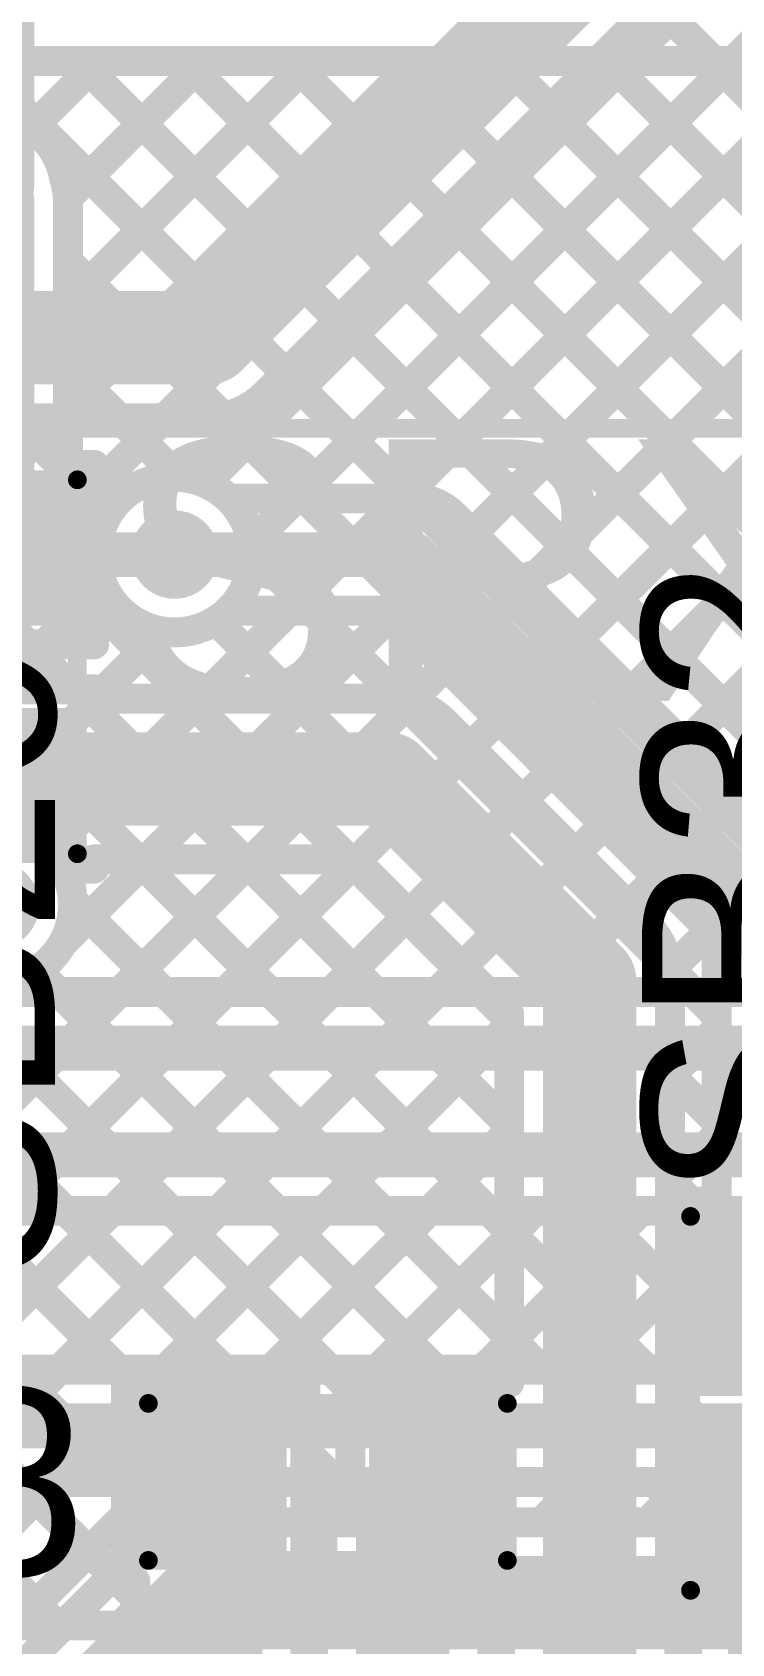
# Model space of a CAD drawing. Header units: millimetres. Extents: x -0.01 to 3.73, y -0.01 to 3.05.
# Drawn here: x 2.4489 to 2.636, y 2.1977 to 2.6287 of the extents above; entities that cross this region are included whole.
import ezdxf

# ---------------------------------------------------------------- set-up
doc = ezdxf.new("R2010")
doc.units = ezdxf.units.MM
doc.header["$MEASUREMENT"] = 0
for name, color, linetype in [('BottomLayer', 5, 'Continuous'), ('TopLayer', 1, 'Continuous'), ('TopOverlay', 2, 'Continuous'), ('TopPaste', 8, 'Continuous'), ('TopSolder', 216, 'Continuous'), ('ViaHoleLayer', 16, 'Continuous')]:
    doc.layers.add(name, color=color, linetype=linetype)
doc.styles.add('Arial', font='', dxfattribs={"height": 0.2})
doc.styles.get('Arial').set_extended_font_data('Arial')

# ---------------------------------------------------------------- blocks, each defined once
blk = doc.blocks.new('SRX882_433MHZ_9')
at = {"layer": 'TopOverlay', "const_width": 0.005}
blk.add_lwpolyline([(1.37795, 0.40945), (0, 0.40945)], dxfattribs=at)
blk = doc.blocks.new('S______B______27')
at = {"layer": 'TopLayer'}
for points in [[(-0.045, -0.0175), (-0.045, 0.0175), (-0.015, 0.0175), (-0.015, -0.0175)], [(0.015, -0.0175), (0.015, 0.0175), (0.045, 0.0175), (0.045, -0.0175)]]:
    blk.add_hatch(color=1, dxfattribs=at).paths.add_polyline_path(points)
at = {"layer": 'TopPaste'}
for points in [[(-0.045, -0.0175), (-0.045, 0.0175), (-0.015, 0.0175), (-0.015, -0.0175)], [(0.015, -0.0175), (0.015, 0.0175), (0.045, 0.0175), (0.045, -0.0175)]]:
    blk.add_hatch(color=8, dxfattribs=at).paths.add_polyline_path(points)
at = {"layer": 'TopSolder'}
for points in [[(-0.049, -0.0215), (-0.049, 0.0215), (-0.011, 0.0215), (-0.011, -0.0215)], [(0.011, -0.0215), (0.011, 0.0215), (0.049, 0.0215), (0.049, -0.0215)]]:
    blk.add_hatch(color=216, dxfattribs=at).paths.add_polyline_path(points)
at = {"layer": 'TopOverlay', "const_width": 0.005}
for points in [[(-0.05, 0.022), (0.05, 0.022)], [(-0.05, 0.022), (-0.05, -0.022)], [(0.05, 0.022), (0.05, -0.022)], [(-0.05, -0.022), (0.05, -0.022)]]:
    blk.add_lwpolyline(points, dxfattribs=at)
at = {"layer": 'TopOverlay', "const_width": 0.0025}
for points in [[(-0.05125, 0.022, 1), (-0.04875, 0.022, 1)], [(-0.05125, 0.022, 1), (-0.04875, 0.022, 1)], [(0.04875, 0.022, 1), (0.05125, 0.022, 1)], [(0.04875, 0.022, 1), (0.05125, 0.022, 1)], [(-0.05125, -0.022, 1), (-0.04875, -0.022, 1)], [(-0.05125, -0.022, 1), (-0.04875, -0.022, 1)], [(0.04875, -0.022, 1), (0.05125, -0.022, 1)], [(0.04875, -0.022, 1), (0.05125, -0.022, 1)]]:
    blk.add_lwpolyline(points, format="xyb", close=True, dxfattribs=at)
blk = doc.blocks.new('S______B______39')
at = {"layer": 'TopLayer'}
for points in [[(-0.045, -0.0175), (-0.045, 0.0175), (-0.015, 0.0175), (-0.015, -0.0175)], [(0.015, -0.0175), (0.015, 0.0175), (0.045, 0.0175), (0.045, -0.0175)]]:
    blk.add_hatch(color=1, dxfattribs=at).paths.add_polyline_path(points)
at = {"layer": 'TopPaste'}
for points in [[(-0.045, -0.0175), (-0.045, 0.0175), (-0.015, 0.0175), (-0.015, -0.0175)], [(0.015, -0.0175), (0.015, 0.0175), (0.045, 0.0175), (0.045, -0.0175)]]:
    blk.add_hatch(color=8, dxfattribs=at).paths.add_polyline_path(points)
at = {"layer": 'TopSolder'}
for points in [[(-0.049, -0.0215), (-0.049, 0.0215), (-0.011, 0.0215), (-0.011, -0.0215)], [(0.011, -0.0215), (0.011, 0.0215), (0.049, 0.0215), (0.049, -0.0215)]]:
    blk.add_hatch(color=216, dxfattribs=at).paths.add_polyline_path(points)
at = {"layer": 'TopOverlay', "const_width": 0.005}
for points in [[(0.05, 0.022), (-0.05, 0.022)], [(-0.05, -0.022), (-0.05, 0.022)], [(0.05, -0.022), (0.05, 0.022)], [(0.05, -0.022), (-0.05, -0.022)]]:
    blk.add_lwpolyline(points, dxfattribs=at)
at = {"layer": 'TopOverlay', "const_width": 0.0025}
for points in [[(-0.05125, 0.022, 1), (-0.04875, 0.022, 1)], [(-0.05125, 0.022, 1), (-0.04875, 0.022, 1)], [(0.04875, 0.022, 1), (0.05125, 0.022, 1)], [(0.04875, 0.022, 1), (0.05125, 0.022, 1)], [(-0.05125, -0.022, 1), (-0.04875, -0.022, 1)], [(-0.05125, -0.022, 1), (-0.04875, -0.022, 1)], [(0.04875, -0.022, 1), (0.05125, -0.022, 1)], [(0.04875, -0.022, 1), (0.05125, -0.022, 1)]]:
    blk.add_lwpolyline(points, format="xyb", close=True, dxfattribs=at)
blk = doc.blocks.new('R___0603_61')
at = {"layer": 'TopLayer'}
for points in [[(-0.015, 0.0175), (-0.015, -0.0175), (-0.045, -0.0175), (-0.045, 0.0175)], [(0.045, 0.0175), (0.045, -0.0175), (0.015, -0.0175), (0.015, 0.0175)]]:
    blk.add_hatch(color=1, dxfattribs=at).paths.add_polyline_path(points)
at = {"layer": 'TopPaste'}
for points in [[(-0.015, 0.0175), (-0.015, -0.0175), (-0.045, -0.0175), (-0.045, 0.0175)], [(0.045, 0.0175), (0.045, -0.0175), (0.015, -0.0175), (0.015, 0.0175)]]:
    blk.add_hatch(color=8, dxfattribs=at).paths.add_polyline_path(points)
at = {"layer": 'TopSolder'}
for points in [[(-0.011, 0.0215), (-0.011, -0.0215), (-0.049, -0.0215), (-0.049, 0.0215)], [(0.049, 0.0215), (0.049, -0.0215), (0.011, -0.0215), (0.011, 0.0215)]]:
    blk.add_hatch(color=216, dxfattribs=at).paths.add_polyline_path(points)
at = {"layer": 'TopOverlay', "const_width": 0.005}
for points in [[(-0.048, 0.021), (-0.048, -0.021)], [(0.048, 0.021), (-0.048, 0.021)], [(0.048, 0.021), (0.048, -0.021)], [(0.048, -0.021), (-0.048, -0.021)]]:
    blk.add_lwpolyline(points, dxfattribs=at)
at = {"layer": 'TopOverlay', "const_width": 0.0025}
for points in [[(-0.04925, 0.021, 1), (-0.04675, 0.021, 1)], [(-0.04925, 0.021, 1), (-0.04675, 0.021, 1)], [(0.04675, 0.021, 1), (0.04925, 0.021, 1)], [(0.04675, 0.021, 1), (0.04925, 0.021, 1)], [(-0.04925, -0.021, 1), (-0.04675, -0.021, 1)], [(-0.04925, -0.021, 1), (-0.04675, -0.021, 1)], [(0.04675, -0.021, 1), (0.04925, -0.021, 1)], [(0.04675, -0.021, 1), (0.04925, -0.021, 1)]]:
    blk.add_lwpolyline(points, format="xyb", close=True, dxfattribs=at)

msp = doc.modelspace()

# ---------------------------------------------------------------- hatches: boundary and pattern name
at = {"layer": 'BottomLayer'}
h = msp.add_hatch(color=5, dxfattribs=at)
edge = h.paths.add_edge_path()
edge.add_arc((2.487, 2.489), 0.01181, 0, 360)
h = msp.add_hatch(color=5, dxfattribs=at)
edge = h.paths.add_edge_path()
edge.add_arc((2.439, 2.39533), 0.01181, 0, 360)
at = {"layer": 'TopLayer'}
h = msp.add_hatch(color=1, dxfattribs=at)
edge = h.paths.add_edge_path()
edge.add_arc((2.487, 2.489), 0.01181, 0, 360)
h = msp.add_hatch(color=1, dxfattribs=at)
edge = h.paths.add_edge_path()
edge.add_arc((2.439, 2.39533), 0.01181, 0, 360)
at = {"layer": 'ViaHoleLayer'}
h = msp.add_hatch(color=16, dxfattribs=at)
edge = h.paths.add_edge_path()
edge.add_arc((2.487, 2.489), 0.00591, 0, 360)

# ---------------------------------------------------------------- linework, layer by layer
at = {"layer": 'BottomLayer'}
for points, const_width in [([(2.437, 2.588), (2.437, 2.885)], 0.025), ([(2.49525, 2.50811), (2.72637, 2.73922)], 0.008), ([(2.50757, 2.49214), (2.74051, 2.72508)], 0.008), ([(2.50757, 2.49214), (2.74051, 2.72508)], 0.008), ([(2.45374, 2.41002), (2.75466, 2.71094)], 0.008), ([(2.45715, 2.38515), (2.7688, 2.6968)], 0.008), ([(2.47228, 2.372), (2.78294, 2.68266)], 0.008), ([(2.50057, 2.372), (2.79708, 2.66851)], 0.008), ([(2.496, 2.547), (2.598, 2.649)], 0.025), ([(2.52885, 2.372), (2.81122, 2.65437)], 0.008), ([(2.55714, 2.372), (2.82537, 2.64023)], 0.008), ([(2.5112, 2.5318), (2.6132, 2.6338)], 0.008), ([(2.61558, 2.63663), (2.9155, 2.33671)], 0.008), ([(2.58542, 2.372), (2.83951, 2.62609)], 0.008), ([(2.60166, 2.62226), (2.9155, 2.30842)], 0.008), ([(2.58752, 2.60812), (2.82025, 2.37539)], 0.008), ([(2.61371, 2.372), (2.85365, 2.61194)], 0.008), ([(2.57338, 2.59397), (2.79535, 2.372)], 0.008), ([(2.55924, 2.57983), (2.76707, 2.372)], 0.008), ([(2.5451, 2.56569), (2.73879, 2.372)], 0.008), ([(2.078, 2.547), (2.496, 2.547)], 0.025), ([(2.53095, 2.55155), (2.70585, 2.37665)], 0.008), ([(2.51681, 2.53741), (2.68222, 2.372)], 0.008), ([(2.12133, 2.5255), (2.496, 2.5255)], 0.008), ([(2.43458, 2.504), (2.45608, 2.5255)], 0.008), ([(2.44386, 2.5255), (2.46536, 2.504)], 0.008), ([(2.46286, 2.504), (2.48436, 2.5255)], 0.008), ([(2.47215, 2.5255), (2.48785, 2.50979)], 0.008), ([(2.50005, 2.52588), (2.65393, 2.372)], 0.008), ([(2.2745, 2.504), (2.47257, 2.504)], 0.008), ([(2.2745, 2.489), (2.487, 2.489)], 0.012), ([(2.487, 2.489), (2.48922, 2.48678)], 0.012), ([(2.50779, 2.48985), (2.62565, 2.372)], 0.008), ([(2.28071, 2.474), (2.47257, 2.474)], 0.008), ([(2.41051, 2.474), (2.51251, 2.372)], 0.008), ([(2.42072, 2.43357), (2.46115, 2.474)], 0.008), ([(2.43879, 2.474), (2.5408, 2.372)], 0.008), ([(2.46708, 2.474), (2.56908, 2.372)], 0.008), ([(2.49802, 2.47135), (2.59736, 2.372)], 0.008), ([(2.43549, 2.42006), (2.48386, 2.46843)], 0.008), ([(2.43549, 2.42006), (2.48386, 2.46843)], 0.008), ([(2.45978, 2.39645), (2.48423, 2.372)], 0.008), ([(2.444, 2.372), (2.44919, 2.37719)], 0.008), ([(2.45017, 2.37777), (2.45594, 2.372)], 0.008), ([(2.28043, 2.372), (2.68457, 2.372)], 0.008), ([(2.266, 2.357), (2.699, 2.357)], 0.012), ([(2.137, 2.3285), (2.749, 2.3285)], 0.012), ([(2.15143, 2.3135), (2.73457, 2.3135)], 0.008), ([(2.42785, 2.271), (2.47035, 2.3135)], 0.008), ([(2.42959, 2.3135), (2.47209, 2.271)], 0.008), ([(2.45614, 2.271), (2.49864, 2.3135)], 0.008), ([(2.45787, 2.3135), (2.50037, 2.271)], 0.008), ([(2.48442, 2.271), (2.52692, 2.3135)], 0.008), ([(2.48616, 2.3135), (2.52866, 2.271)], 0.008), ([(2.51271, 2.271), (2.55521, 2.3135)], 0.008), ([(2.51444, 2.3135), (2.55694, 2.271)], 0.008), ([(2.54099, 2.271), (2.58349, 2.3135)], 0.008), ([(2.54273, 2.3135), (2.58523, 2.271)], 0.008), ([(2.56927, 2.271), (2.61177, 2.3135)], 0.008), ([(2.57101, 2.3135), (2.61351, 2.271)], 0.008), ([(2.59756, 2.271), (2.64006, 2.3135)], 0.008), ([(2.5993, 2.3135), (2.6418, 2.271)], 0.008), ([(2.62584, 2.271), (2.66834, 2.3135)], 0.008), ([(2.62758, 2.3135), (2.67008, 2.271)], 0.008), ([(2.1998, 2.271), (2.80045, 2.271)], 0.008), ([(2.11567, 2.256), (2.80667, 2.256)], 0.012), ([(2.11567, 2.241), (2.80667, 2.241)], 0.008), ([(2.36172, 2.1483), (2.45442, 2.241)], 0.008), ([(2.37586, 2.13415), (2.48271, 2.241)], 0.008), ([(2.41724, 2.241), (2.45642, 2.20182)], 0.008), ([(2.44552, 2.241), (2.47056, 2.21596)], 0.008), ([(2.4738, 2.241), (2.48601, 2.22879)], 0.008), ([(2.50021, 2.23022), (2.51099, 2.241)], 0.008), ([(2.50209, 2.241), (2.51286, 2.23022)], 0.008), ([(2.5285, 2.23022), (2.53927, 2.241)], 0.008), ([(2.53037, 2.241), (2.54115, 2.23022)], 0.008), ([(2.55678, 2.23022), (2.56756, 2.241)], 0.008), ([(2.55866, 2.241), (2.56943, 2.23022)], 0.008), ([(2.58507, 2.23022), (2.59584, 2.241)], 0.008), ([(2.58694, 2.241), (2.59772, 2.23022)], 0.008), ([(2.61335, 2.23022), (2.62413, 2.241)], 0.008), ([(2.61523, 2.241), (2.626, 2.23022)], 0.008), ([(2.49372, 2.23022), (2.94709, 2.23022)], 0.008), ([(2.3828, 2.1282), (2.47852, 2.22393)], 0.008), ([(2.398, 2.113), (2.49372, 2.20872)], 0.025), ([(2.49372, 2.20872), (2.999, 2.20872)], 0.025)]:
    msp.add_lwpolyline(points, dxfattribs=dict(at, const_width=const_width))
for points, const_width in [([(2.59966, 2.62226, 1), (2.60366, 2.62226, 1)], 0.004), ([(2.58552, 2.60812, 1), (2.58952, 2.60812, 1)], 0.004), ([(2.43075, 2.588, 1), (2.44325, 2.588, 1)], 0.0125), ([(2.57138, 2.59397, 1), (2.57538, 2.59397, 1)], 0.004), ([(2.55724, 2.57983, 1), (2.56124, 2.57983, 1)], 0.004), ([(2.5431, 2.56569, 1), (2.5471, 2.56569, 1)], 0.004), ([(2.48975, 2.547, 1), (2.50225, 2.547, 1)], 0.0125), ([(2.48975, 2.547, 1), (2.50225, 2.547, 1)], 0.0125), ([(2.52895, 2.55155, 1), (2.53295, 2.55155, 1)], 0.004), ([(2.51481, 2.53741, 1), (2.51881, 2.53741, 1)], 0.004), ([(2.5092, 2.5318, 1), (2.5132, 2.5318, 1)], 0.004), ([(2.5092, 2.5318, 1), (2.5132, 2.5318, 1)], 0.004), ([(2.5092, 2.5318, 1), (2.5132, 2.5318, 1)], 0.004), ([(2.45408, 2.5255, 1), (2.45808, 2.5255, 1)], 0.004), ([(2.47015, 2.5255, 1), (2.47415, 2.5255, 1)], 0.004), ([(2.48236, 2.5255, 1), (2.48636, 2.5255, 1)], 0.004), ([(2.494, 2.5255, 1), (2.498, 2.5255, 1)], 0.004), ([(2.494, 2.5255, 1), (2.498, 2.5255, 1)], 0.004), ([(2.494, 2.5255, 1), (2.498, 2.5255, 1)], 0.004), ([(2.49805, 2.52588, 1), (2.50205, 2.52588, 1)], 0.004), ([(2.48585, 2.50979, 1), (2.48985, 2.50979, 1)], 0.004), ([(2.49325, 2.50811, 1), (2.49725, 2.50811, 1)], 0.004), ([(2.46086, 2.504, 1), (2.46486, 2.504, 1)], 0.004), ([(2.46336, 2.504, 1), (2.46736, 2.504, 1)], 0.004), ([(2.47057, 2.504, 1), (2.47457, 2.504, 1)], 0.004), ([(2.47057, 2.504, 1), (2.47457, 2.504, 1)], 0.004), ([(2.50557, 2.49214, 1), (2.50957, 2.49214, 1)], 0.004), ([(2.50557, 2.49214, 1), (2.50957, 2.49214, 1)], 0.004), ([(2.484, 2.489, 1), (2.49, 2.489, 1)], 0.006), ([(2.484, 2.489, 1), (2.49, 2.489, 1)], 0.006), ([(2.48622, 2.48678, 1), (2.49222, 2.48678, 1)], 0.006), ([(2.50579, 2.48985, 1), (2.50979, 2.48985, 1)], 0.004), ([(2.50581, 2.489, 1), (2.50981, 2.489, 1)], 0.004), ([(2.50581, 2.489, 1), (2.50981, 2.489, 1)], 0.004), ([(2.45915, 2.474, 1), (2.46315, 2.474, 1)], 0.004), ([(2.46508, 2.474, 1), (2.46908, 2.474, 1)], 0.004), ([(2.47057, 2.474, 1), (2.47457, 2.474, 1)], 0.004), ([(2.47057, 2.474, 1), (2.47457, 2.474, 1)], 0.004), ([(2.49602, 2.47135, 1), (2.50002, 2.47135, 1)], 0.004), ([(2.48186, 2.46843, 1), (2.48586, 2.46843, 1)], 0.004), ([(2.48186, 2.46843, 1), (2.48586, 2.46843, 1)], 0.004), ([(2.45174, 2.41002, 1), (2.45574, 2.41002, 1)], 0.004), ([(2.45778, 2.39645, 1), (2.46178, 2.39645, 1)], 0.004), ([(2.45781, 2.39533, 1), (2.46181, 2.39533, 1)], 0.004), ([(2.45781, 2.39533, 1), (2.46181, 2.39533, 1)], 0.004), ([(2.45515, 2.38515, 1), (2.45915, 2.38515, 1)], 0.004), ([(2.44719, 2.37719, 1), (2.45119, 2.37719, 1)], 0.004), ([(2.44817, 2.37777, 1), (2.45217, 2.37777, 1)], 0.004), ([(2.45394, 2.372, 1), (2.45794, 2.372, 1)], 0.004), ([(2.47028, 2.372, 1), (2.47428, 2.372, 1)], 0.004), ([(2.48223, 2.372, 1), (2.48623, 2.372, 1)], 0.004), ([(2.49857, 2.372, 1), (2.50257, 2.372, 1)], 0.004), ([(2.51051, 2.372, 1), (2.51451, 2.372, 1)], 0.004), ([(2.52685, 2.372, 1), (2.53085, 2.372, 1)], 0.004), ([(2.53879, 2.372, 1), (2.54279, 2.372, 1)], 0.004), ([(2.55514, 2.372, 1), (2.55914, 2.372, 1)], 0.004), ([(2.56708, 2.372, 1), (2.57108, 2.372, 1)], 0.004), ([(2.58342, 2.372, 1), (2.58742, 2.372, 1)], 0.004), ([(2.59536, 2.372, 1), (2.59936, 2.372, 1)], 0.004), ([(2.61171, 2.372, 1), (2.61571, 2.372, 1)], 0.004), ([(2.62365, 2.372, 1), (2.62765, 2.372, 1)], 0.004), ([(2.45587, 2.3135, 1), (2.45987, 2.3135, 1)], 0.004), ([(2.46835, 2.3135, 1), (2.47235, 2.3135, 1)], 0.004), ([(2.48416, 2.3135, 1), (2.48816, 2.3135, 1)], 0.004), ([(2.49664, 2.3135, 1), (2.50064, 2.3135, 1)], 0.004), ([(2.51244, 2.3135, 1), (2.51644, 2.3135, 1)], 0.004), ([(2.52492, 2.3135, 1), (2.52892, 2.3135, 1)], 0.004), ([(2.54073, 2.3135, 1), (2.54473, 2.3135, 1)], 0.004), ([(2.55321, 2.3135, 1), (2.55721, 2.3135, 1)], 0.004), ([(2.56901, 2.3135, 1), (2.57301, 2.3135, 1)], 0.004), ([(2.58149, 2.3135, 1), (2.58549, 2.3135, 1)], 0.004), ([(2.59729, 2.3135, 1), (2.60129, 2.3135, 1)], 0.004), ([(2.60977, 2.3135, 1), (2.61377, 2.3135, 1)], 0.004), ([(2.62558, 2.3135, 1), (2.62958, 2.3135, 1)], 0.004), ([(2.45414, 2.271, 1), (2.45814, 2.271, 1)], 0.004), ([(2.47009, 2.271, 1), (2.47409, 2.271, 1)], 0.004), ([(2.48242, 2.271, 1), (2.48642, 2.271, 1)], 0.004), ([(2.49837, 2.271, 1), (2.50237, 2.271, 1)], 0.004), ([(2.51071, 2.271, 1), (2.51471, 2.271, 1)], 0.004), ([(2.52666, 2.271, 1), (2.53066, 2.271, 1)], 0.004), ([(2.53899, 2.271, 1), (2.54299, 2.271, 1)], 0.004), ([(2.55494, 2.271, 1), (2.55894, 2.271, 1)], 0.004), ([(2.56727, 2.271, 1), (2.57127, 2.271, 1)], 0.004), ([(2.58323, 2.271, 1), (2.58723, 2.271, 1)], 0.004), ([(2.59556, 2.271, 1), (2.59956, 2.271, 1)], 0.004), ([(2.61151, 2.271, 1), (2.61551, 2.271, 1)], 0.004), ([(2.62384, 2.271, 1), (2.62784, 2.271, 1)], 0.004), ([(2.44352, 2.241, 1), (2.44752, 2.241, 1)], 0.004), ([(2.45242, 2.241, 1), (2.45642, 2.241, 1)], 0.004), ([(2.4718, 2.241, 1), (2.4758, 2.241, 1)], 0.004), ([(2.48071, 2.241, 1), (2.48471, 2.241, 1)], 0.004), ([(2.50009, 2.241, 1), (2.50409, 2.241, 1)], 0.004), ([(2.50899, 2.241, 1), (2.51299, 2.241, 1)], 0.004), ([(2.52837, 2.241, 1), (2.53237, 2.241, 1)], 0.004), ([(2.53727, 2.241, 1), (2.54127, 2.241, 1)], 0.004), ([(2.55666, 2.241, 1), (2.56066, 2.241, 1)], 0.004), ([(2.56556, 2.241, 1), (2.56956, 2.241, 1)], 0.004), ([(2.58494, 2.241, 1), (2.58894, 2.241, 1)], 0.004), ([(2.59384, 2.241, 1), (2.59784, 2.241, 1)], 0.004), ([(2.61323, 2.241, 1), (2.61723, 2.241, 1)], 0.004), ([(2.62213, 2.241, 1), (2.62613, 2.241, 1)], 0.004), ([(2.48401, 2.22879, 1), (2.48801, 2.22879, 1)], 0.004), ([(2.49172, 2.23022, 1), (2.49572, 2.23022, 1)], 0.004), ([(2.49172, 2.23022, 1), (2.49572, 2.23022, 1)], 0.004), ([(2.49172, 2.23022, 1), (2.49572, 2.23022, 1)], 0.004), ([(2.49821, 2.23022, 1), (2.50221, 2.23022, 1)], 0.004), ([(2.51086, 2.23022, 1), (2.51486, 2.23022, 1)], 0.004), ([(2.5265, 2.23022, 1), (2.5305, 2.23022, 1)], 0.004), ([(2.53915, 2.23022, 1), (2.54315, 2.23022, 1)], 0.004), ([(2.55478, 2.23022, 1), (2.55878, 2.23022, 1)], 0.004), ([(2.56743, 2.23022, 1), (2.57143, 2.23022, 1)], 0.004), ([(2.58307, 2.23022, 1), (2.58707, 2.23022, 1)], 0.004), ([(2.59572, 2.23022, 1), (2.59972, 2.23022, 1)], 0.004), ([(2.61135, 2.23022, 1), (2.61535, 2.23022, 1)], 0.004), ([(2.624, 2.23022, 1), (2.628, 2.23022, 1)], 0.004), ([(2.47652, 2.22393, 1), (2.48052, 2.22393, 1)], 0.004), ([(2.47652, 2.22393, 1), (2.48052, 2.22393, 1)], 0.004), ([(2.47652, 2.22393, 1), (2.48052, 2.22393, 1)], 0.004), ([(2.46856, 2.21596, 1), (2.47256, 2.21596, 1)], 0.004), ([(2.48747, 2.20872, 1), (2.49997, 2.20872, 1)], 0.0125), ([(2.48747, 2.20872, 1), (2.49997, 2.20872, 1)], 0.0125), ([(2.45442, 2.20182, 1), (2.45842, 2.20182, 1)], 0.004)]:
    msp.add_lwpolyline(points, format="xyb", close=True, dxfattribs=dict(at, const_width=const_width))
at = {"layer": 'BottomLayer', "const_width": 0.008}
for points in [[(2.5112, 2.5318, -0.198912), (2.496, 2.5255)], [(2.5112, 2.5318, -0.198912), (2.496, 2.5255)], [(2.47257, 2.504, -0.661143), (2.50781, 2.489)], [(2.50781, 2.489, -0.661143), (2.47257, 2.474)], [(2.43941, 2.41614, -0.408508), (2.45981, 2.39533)], [(2.45981, 2.39533, -0.990288), (2.41819, 2.39493)], [(2.47852, 2.22393, -0.198912), (2.49372, 2.23022)], [(2.47852, 2.22393, -0.198912), (2.49372, 2.23022)]]:
    msp.add_lwpolyline(points, format="xyb", dxfattribs=at)
at = {"layer": 'TopLayer'}
for points, const_width in [([(1.03721, 2.621), (2.85379, 2.621)], 0.008), ([(2.43322, 2.621), (2.55022, 2.504)], 0.008), ([(2.44884, 2.60311), (2.46673, 2.621)], 0.008), ([(2.45845, 2.58444), (2.49501, 2.621)], 0.008), ([(2.4585, 2.55621), (2.52329, 2.621)], 0.008), ([(2.4585, 2.52792), (2.55158, 2.621)], 0.008), ([(2.4615, 2.621), (2.70585, 2.37665)], 0.008), ([(2.4655, 2.50664), (2.57986, 2.621)], 0.008), ([(2.48979, 2.621), (2.75504, 2.35575)], 0.008), ([(2.49525, 2.50811), (2.60815, 2.621)], 0.008), ([(2.51807, 2.621), (2.76918, 2.36989)], 0.008), ([(2.51943, 2.504), (2.63643, 2.621)], 0.008), ([(2.51943, 2.504), (2.63643, 2.621)], 0.008), ([(2.54635, 2.621), (2.78332, 2.38403)], 0.008), ([(2.54772, 2.504), (2.66472, 2.621)], 0.008), ([(2.56661, 2.49461), (2.693, 2.621)], 0.008), ([(2.57464, 2.621), (2.79746, 2.39818)], 0.008), ([(2.58075, 2.48046), (2.72128, 2.621)], 0.008), ([(2.59489, 2.46632), (2.74957, 2.621)], 0.008), ([(2.60292, 2.621), (2.8116, 2.41232)], 0.008), ([(2.60903, 2.45218), (2.77785, 2.621)], 0.008), ([(2.62318, 2.43804), (2.80614, 2.621)], 0.008), ([(2.63121, 2.621), (2.82921, 2.423)], 0.008), ([(2.63732, 2.4239), (2.83442, 2.621)], 0.008), ([(2.437, 2.491), (2.437, 2.583)], 0.025), ([(2.4585, 2.513), (2.4585, 2.583)], 0.008), ([(2.4585, 2.56743), (2.52193, 2.504)], 0.008), ([(2.4585, 2.53915), (2.48785, 2.50979)], 0.008), ([(2.4585, 2.513), (2.4655, 2.513)], 0.008), ([(2.4655, 2.465), (2.4655, 2.513)], 0.008), ([(2.4655, 2.50386), (2.46935, 2.50002)], 0.008), ([(2.50143, 2.504), (2.551, 2.504)], 0.008), ([(2.389, 2.489), (2.439, 2.489)], 0.025), ([(2.437, 2.491), (2.439, 2.489)], 0.025), ([(2.56161, 2.4996), (2.6576, 2.40361)], 0.008), ([(2.487, 2.489), (2.551, 2.489)], 0.012), ([(2.551, 2.489), (2.647, 2.393)], 0.012), ([(2.4655, 2.47835), (2.46789, 2.48075)], 0.008), ([(2.4655, 2.47558), (2.49058, 2.4505)], 0.008), ([(2.49422, 2.4505), (2.51772, 2.474)], 0.008), ([(2.49802, 2.47135), (2.51886, 2.4505)], 0.008), ([(2.50143, 2.474), (2.54479, 2.474)], 0.008), ([(2.5225, 2.4505), (2.54539, 2.47339)], 0.008), ([(2.52365, 2.474), (2.54742, 2.45023)], 0.008), ([(2.54479, 2.474), (2.632, 2.38679)], 0.008), ([(2.46593, 2.4505), (2.48386, 2.46843)], 0.008), ([(2.46593, 2.4505), (2.48386, 2.46843)], 0.008), ([(2.4155, 2.465), (2.4655, 2.465)], 0.008), ([(2.44015, 2.453), (2.45215, 2.465)], 0.008), ([(2.4478, 2.465), (2.4598, 2.453)], 0.008), ([(2.54995, 2.44966), (2.55954, 2.45925)], 0.008), ([(2.4155, 2.453), (2.4655, 2.453)], 0.008), ([(2.4655, 2.4505), (2.544, 2.4505)], 0.008), ([(2.5592, 2.4442), (2.6132, 2.3902)], 0.008), ([(2.56599, 2.43742), (2.57368, 2.44511)], 0.008), ([(2.439, 2.429), (2.544, 2.429)], 0.025), ([(2.544, 2.429), (2.598, 2.375)], 0.025), ([(2.58013, 2.42328), (2.58782, 2.43097)], 0.008), ([(2.59427, 2.40913), (2.60196, 2.41682)], 0.008), ([(2.30442, 2.20413), (2.50778, 2.4075)], 0.008), ([(2.31597, 2.1874), (2.53558, 2.40701)], 0.008), ([(2.45715, 2.38515), (2.4795, 2.4075)], 0.008), ([(2.4655, 2.4075), (2.53509, 2.4075)], 0.008), ([(2.47701, 2.4075), (2.5765, 2.30801)], 0.008), ([(2.50529, 2.4075), (2.5765, 2.33629)], 0.008), ([(2.53358, 2.4075), (2.5765, 2.36458)], 0.008), ([(2.53509, 2.4075), (2.5765, 2.36609)], 0.008), ([(2.45743, 2.405), (2.4655, 2.405)], 0.008), ([(2.60841, 2.39499), (2.6161, 2.40268)], 0.008), ([(2.25996, 2.10311), (2.54972, 2.39287)], 0.008), ([(2.404, 2.39566), (2.534, 2.26566)], 0.008), ([(2.45978, 2.39645), (2.5765, 2.27973)], 0.008), ([(2.61934, 2.37763), (2.63025, 2.38854)], 0.008), ([(2.632, 2.316), (2.632, 2.38679)], 0.008), ([(2.598, 2.16861), (2.598, 2.375)], 0.025), ([(2.2785, 2.2065), (2.44919, 2.37719)], 0.008), ([(2.38774, 2.20261), (2.56387, 2.37873)], 0.008), ([(2.39429, 2.37708), (2.50387, 2.2675)], 0.008), ([(2.45017, 2.37777), (2.56044, 2.2675)], 0.008), ([(2.61923, 2.37842), (2.632, 2.36565)], 0.008), ([(2.6195, 2.20261), (2.6195, 2.375)], 0.008), ([(2.38015, 2.36294), (2.47559, 2.2675)], 0.008), ([(2.48092, 2.2675), (2.5765, 2.36308)], 0.008), ([(2.5765, 2.2675), (2.5765, 2.36609)], 0.008), ([(2.6195, 2.34951), (2.632, 2.36201)], 0.008), ([(2.6195, 2.34986), (2.632, 2.33736)], 0.008), ([(2.36601, 2.3488), (2.474, 2.2408)], 0.008), ([(2.31624, 2.342), (2.45563, 2.20261)], 0.008), ([(2.34452, 2.342), (2.4765, 2.21002)], 0.008), ([(2.50921, 2.2675), (2.5765, 2.33479)], 0.008), ([(2.6195, 2.32123), (2.632, 2.33373)], 0.008), ([(2.6195, 2.32158), (2.62508, 2.316)], 0.008), ([(2.6205, 2.316), (2.632, 2.316)], 0.008), ([(2.6205, 2.268), (2.6205, 2.316)], 0.008), ([(2.53749, 2.2675), (2.5765, 2.30651)], 0.008), ([(2.56577, 2.2675), (2.5765, 2.27823)], 0.008), ([(2.474, 2.2675), (2.522, 2.2675)], 0.008), ([(2.474, 2.2145), (2.474, 2.2675)], 0.008), ([(2.522, 2.2145), (2.522, 2.2675)], 0.008), ([(2.534, 2.2675), (2.5765, 2.2675)], 0.008), ([(2.534, 2.26401), (2.53749, 2.2675)], 0.008), ([(2.534, 2.24491), (2.534, 2.2675)], 0.008), ([(2.6195, 2.26466), (2.62284, 2.268)], 0.008), ([(2.6205, 2.268), (2.6715, 2.268)], 0.008), ([(2.63913, 2.256), (2.65113, 2.268)], 0.008), ([(2.522, 2.25201), (2.534, 2.26401)], 0.008), ([(2.6195, 2.26501), (2.62851, 2.256)], 0.008), ([(2.41603, 2.20261), (2.474, 2.26058)], 0.008), ([(2.6205, 2.256), (2.6715, 2.256)], 0.008), ([(2.6205, 2.208), (2.6205, 2.256)], 0.008), ([(2.498, 2.16861), (2.498, 2.241)], 0.025), ([(2.522, 2.24937), (2.53045, 2.24092)], 0.008), ([(2.548, 2.2285), (2.558, 2.2385)], 0.025), ([(2.558, 2.2385), (2.558, 2.241)], 0.025), ([(2.647, 2.232), (2.6475, 2.2315)], 0.025), ([(2.6475, 2.16911), (2.6475, 2.2315)], 0.025), ([(2.548, 2.16861), (2.548, 2.2285)], 0.025), ([(2.44431, 2.20261), (2.474, 2.23229)], 0.008), ([(2.522, 2.22373), (2.5265, 2.22823)], 0.008), ([(2.5265, 2.20261), (2.5265, 2.2285)], 0.008), ([(2.522, 2.22109), (2.5265, 2.21659)], 0.008), ([(2.4765, 2.20261), (2.4765, 2.2145)], 0.008), ([(2.5195, 2.20261), (2.5195, 2.2145)], 0.008), ([(2.5695, 2.2145), (2.5765, 2.2145)], 0.008), ([(2.5695, 2.20261), (2.5695, 2.2145)], 0.008), ([(2.5765, 2.20261), (2.5765, 2.2145)], 0.008), ([(2.6195, 2.20844), (2.62534, 2.20261)], 0.008), ([(2.6205, 2.208), (2.626, 2.208)], 0.008), ([(2.626, 2.20261), (2.626, 2.208)], 0.008), ([(2.47196, 2.20197), (2.4765, 2.20651)], 0.008), ([(2.42404, 2.20261), (2.47196, 2.20261)], 0.008), ([(2.47196, 2.13461), (2.47196, 2.20261)], 0.008), ([(2.47404, 2.13461), (2.47404, 2.20261)], 0.008), ([(2.52196, 2.13461), (2.52196, 2.20261)], 0.008), ([(2.52404, 2.13461), (2.52404, 2.20261)], 0.008), ([(2.57196, 2.13461), (2.57196, 2.20261)], 0.008), ([(2.57404, 2.13461), (2.57404, 2.20261)], 0.008), ([(2.62196, 2.13461), (2.62196, 2.20261)], 0.008), ([(2.62404, 2.13461), (2.62404, 2.20261)], 0.008)]:
    msp.add_lwpolyline(points, dxfattribs=dict(at, const_width=const_width))
for points, const_width in [([(2.4595, 2.621, 1), (2.4635, 2.621, 1)], 0.004), ([(2.46473, 2.621, 1), (2.46873, 2.621, 1)], 0.004), ([(2.48779, 2.621, 1), (2.49179, 2.621, 1)], 0.004), ([(2.49301, 2.621, 1), (2.49701, 2.621, 1)], 0.004), ([(2.51607, 2.621, 1), (2.52007, 2.621, 1)], 0.004), ([(2.52129, 2.621, 1), (2.52529, 2.621, 1)], 0.004), ([(2.54435, 2.621, 1), (2.54835, 2.621, 1)], 0.004), ([(2.54958, 2.621, 1), (2.55358, 2.621, 1)], 0.004), ([(2.57264, 2.621, 1), (2.57664, 2.621, 1)], 0.004), ([(2.57786, 2.621, 1), (2.58186, 2.621, 1)], 0.004), ([(2.60092, 2.621, 1), (2.60492, 2.621, 1)], 0.004), ([(2.60615, 2.621, 1), (2.61015, 2.621, 1)], 0.004), ([(2.62921, 2.621, 1), (2.63321, 2.621, 1)], 0.004), ([(2.63443, 2.621, 1), (2.63843, 2.621, 1)], 0.004), ([(2.63443, 2.621, 1), (2.63843, 2.621, 1)], 0.004), ([(2.44684, 2.60311, 1), (2.45084, 2.60311, 1)], 0.004), ([(2.43075, 2.583, 1), (2.44325, 2.583, 1)], 0.0125), ([(2.45554, 2.58936, 1), (2.45954, 2.58936, 1)], 0.004), ([(2.45554, 2.58936, 1), (2.45954, 2.58936, 1)], 0.004), ([(2.45645, 2.58444, 1), (2.46045, 2.58444, 1)], 0.004), ([(2.4565, 2.583, 1), (2.4605, 2.583, 1)], 0.004), ([(2.4565, 2.583, 1), (2.4605, 2.583, 1)], 0.004), ([(2.4565, 2.56743, 1), (2.4605, 2.56743, 1)], 0.004), ([(2.4565, 2.55621, 1), (2.4605, 2.55621, 1)], 0.004), ([(2.4565, 2.53915, 1), (2.4605, 2.53915, 1)], 0.004), ([(2.4565, 2.52792, 1), (2.4605, 2.52792, 1)], 0.004), ([(2.4565, 2.513, 1), (2.4605, 2.513, 1)], 0.004), ([(2.4565, 2.513, 1), (2.4605, 2.513, 1)], 0.004), ([(2.4635, 2.513, 1), (2.4675, 2.513, 1)], 0.004), ([(2.4635, 2.513, 1), (2.4675, 2.513, 1)], 0.004), ([(2.48585, 2.50979, 1), (2.48985, 2.50979, 1)], 0.004), ([(2.4635, 2.50664, 1), (2.4675, 2.50664, 1)], 0.004), ([(2.49325, 2.50811, 1), (2.49725, 2.50811, 1)], 0.004), ([(2.4635, 2.50386, 1), (2.4675, 2.50386, 1)], 0.004), ([(2.49943, 2.504, 1), (2.50343, 2.504, 1)], 0.004), ([(2.49943, 2.504, 1), (2.50343, 2.504, 1)], 0.004), ([(2.51743, 2.504, 1), (2.52143, 2.504, 1)], 0.004), ([(2.51743, 2.504, 1), (2.52143, 2.504, 1)], 0.004), ([(2.51993, 2.504, 1), (2.52393, 2.504, 1)], 0.004), ([(2.54572, 2.504, 1), (2.54972, 2.504, 1)], 0.004), ([(2.54822, 2.504, 1), (2.55222, 2.504, 1)], 0.004), ([(2.549, 2.504, 1), (2.553, 2.504, 1)], 0.004), ([(2.549, 2.504, 1), (2.553, 2.504, 1)], 0.004), ([(2.549, 2.504, 1), (2.553, 2.504, 1)], 0.004), ([(2.43075, 2.491, 1), (2.44325, 2.491, 1)], 0.0125), ([(2.43075, 2.491, 1), (2.44325, 2.491, 1)], 0.0125), ([(2.43275, 2.489, 1), (2.44525, 2.489, 1)], 0.0125), ([(2.43275, 2.489, 1), (2.44525, 2.489, 1)], 0.0125), ([(2.46735, 2.50002, 1), (2.47135, 2.50002, 1)], 0.004), ([(2.5596, 2.49961, 1), (2.5636, 2.49961, 1)], 0.004), ([(2.55961, 2.49961, 1), (2.56361, 2.49961, 1)], 0.004), ([(2.55961, 2.4996, 1), (2.56361, 2.4996, 1)], 0.004), ([(2.56461, 2.49461, 1), (2.56861, 2.49461, 1)], 0.004), ([(2.484, 2.489, 1), (2.49, 2.489, 1)], 0.006), ([(2.548, 2.489, 1), (2.554, 2.489, 1)], 0.006), ([(2.548, 2.489, 1), (2.554, 2.489, 1)], 0.006), ([(2.4659, 2.48075, 1), (2.4699, 2.48075, 1)], 0.004), ([(2.57875, 2.48046, 1), (2.58275, 2.48046, 1)], 0.004), ([(2.4635, 2.47835, 1), (2.4675, 2.47835, 1)], 0.004), ([(2.4635, 2.47558, 1), (2.4675, 2.47558, 1)], 0.004), ([(2.49602, 2.47135, 1), (2.50002, 2.47135, 1)], 0.004), ([(2.49943, 2.474, 1), (2.50343, 2.474, 1)], 0.004), ([(2.49943, 2.474, 1), (2.50343, 2.474, 1)], 0.004), ([(2.51572, 2.474, 1), (2.51972, 2.474, 1)], 0.004), ([(2.52165, 2.474, 1), (2.52565, 2.474, 1)], 0.004), ([(2.54279, 2.474, 1), (2.54679, 2.474, 1)], 0.004), ([(2.54279, 2.474, 1), (2.54679, 2.474, 1)], 0.004), ([(2.54339, 2.47339, 1), (2.54739, 2.47339, 1)], 0.004), ([(2.48186, 2.46843, 1), (2.48586, 2.46843, 1)], 0.004), ([(2.48186, 2.46843, 1), (2.48586, 2.46843, 1)], 0.004), ([(2.59289, 2.46632, 1), (2.59689, 2.46632, 1)], 0.004), ([(2.44579, 2.465, 1), (2.44979, 2.465, 1)], 0.004), ([(2.45015, 2.465, 1), (2.45415, 2.465, 1)], 0.004), ([(2.4635, 2.465, 1), (2.4675, 2.465, 1)], 0.004), ([(2.4635, 2.465, 1), (2.4675, 2.465, 1)], 0.004), ([(2.55754, 2.45925, 1), (2.56154, 2.45925, 1)], 0.004), ([(2.45779, 2.453, 1), (2.46179, 2.453, 1)], 0.004), ([(2.4635, 2.453, 1), (2.4675, 2.453, 1)], 0.004), ([(2.4635, 2.4505, 1), (2.4675, 2.4505, 1)], 0.004), ([(2.46393, 2.4505, 1), (2.46793, 2.4505, 1)], 0.004), ([(2.46393, 2.4505, 1), (2.46793, 2.4505, 1)], 0.004), ([(2.48858, 2.4505, 1), (2.49258, 2.4505, 1)], 0.004), ([(2.49222, 2.4505, 1), (2.49622, 2.4505, 1)], 0.004), ([(2.51686, 2.4505, 1), (2.52086, 2.4505, 1)], 0.004), ([(2.5205, 2.4505, 1), (2.5245, 2.4505, 1)], 0.004), ([(2.542, 2.4505, 1), (2.546, 2.4505, 1)], 0.004), ([(2.542, 2.4505, 1), (2.546, 2.4505, 1)], 0.004), ([(2.542, 2.4505, 1), (2.546, 2.4505, 1)], 0.004), ([(2.54542, 2.45023, 1), (2.54942, 2.45023, 1)], 0.004), ([(2.54795, 2.44966, 1), (2.55195, 2.44966, 1)], 0.004), ([(2.60703, 2.45218, 1), (2.61103, 2.45218, 1)], 0.004), ([(2.5572, 2.4442, 1), (2.5612, 2.4442, 1)], 0.004), ([(2.5572, 2.4442, 1), (2.5612, 2.4442, 1)], 0.004), ([(2.5572, 2.4442, 1), (2.5612, 2.4442, 1)], 0.004), ([(2.57168, 2.44511, 1), (2.57568, 2.44511, 1)], 0.004), ([(2.43275, 2.429, 1), (2.44525, 2.429, 1)], 0.0125), ([(2.53775, 2.429, 1), (2.55025, 2.429, 1)], 0.0125), ([(2.53775, 2.429, 1), (2.55025, 2.429, 1)], 0.0125), ([(2.56399, 2.43742, 1), (2.56799, 2.43742, 1)], 0.004), ([(2.62118, 2.43804, 1), (2.62518, 2.43804, 1)], 0.004), ([(2.58582, 2.43097, 1), (2.58982, 2.43097, 1)], 0.004), ([(2.57813, 2.42328, 1), (2.58213, 2.42328, 1)], 0.004), ([(2.63532, 2.4239, 1), (2.63932, 2.4239, 1)], 0.004), ([(2.59996, 2.41682, 1), (2.60396, 2.41682, 1)], 0.004), ([(2.4635, 2.4075, 1), (2.4675, 2.4075, 1)], 0.004), ([(2.47501, 2.4075, 1), (2.47901, 2.4075, 1)], 0.004), ([(2.4775, 2.4075, 1), (2.4815, 2.4075, 1)], 0.004), ([(2.5033, 2.4075, 1), (2.5073, 2.4075, 1)], 0.004), ([(2.50578, 2.4075, 1), (2.50978, 2.4075, 1)], 0.004), ([(2.53158, 2.4075, 1), (2.53558, 2.4075, 1)], 0.004), ([(2.53309, 2.4075, 1), (2.53709, 2.4075, 1)], 0.004), ([(2.53309, 2.4075, 1), (2.53709, 2.4075, 1)], 0.004), ([(2.53358, 2.40701, 1), (2.53758, 2.40701, 1)], 0.004), ([(2.59227, 2.40913, 1), (2.59627, 2.40913, 1)], 0.004), ([(2.45543, 2.405, 1), (2.45943, 2.405, 1)], 0.004), ([(2.45543, 2.405, 1), (2.45943, 2.405, 1)], 0.004), ([(2.4635, 2.405, 1), (2.4675, 2.405, 1)], 0.004), ([(2.6141, 2.40268, 1), (2.6181, 2.40268, 1)], 0.004), ([(2.45778, 2.39645, 1), (2.46178, 2.39645, 1)], 0.004), ([(2.45781, 2.39533, 1), (2.46181, 2.39533, 1)], 0.004), ([(2.45781, 2.39533, 1), (2.46181, 2.39533, 1)], 0.004), ([(2.54772, 2.39287, 1), (2.55172, 2.39287, 1)], 0.004), ([(2.60641, 2.39499, 1), (2.61041, 2.39499, 1)], 0.004), ([(2.6112, 2.3902, 1), (2.6152, 2.3902, 1)], 0.004), ([(2.6112, 2.3902, 1), (2.6152, 2.3902, 1)], 0.004), ([(2.6112, 2.3902, 1), (2.6152, 2.3902, 1)], 0.004), ([(2.62825, 2.38854, 1), (2.63225, 2.38854, 1)], 0.004), ([(2.45515, 2.38515, 1), (2.45915, 2.38515, 1)], 0.004), ([(2.63, 2.38679, 1), (2.634, 2.38679, 1)], 0.004), ([(2.63, 2.38679, 1), (2.634, 2.38679, 1)], 0.004), ([(2.59175, 2.375, 1), (2.60425, 2.375, 1)], 0.0125), ([(2.59175, 2.375, 1), (2.60425, 2.375, 1)], 0.0125), ([(2.44719, 2.37719, 1), (2.45119, 2.37719, 1)], 0.004), ([(2.44817, 2.37777, 1), (2.45217, 2.37777, 1)], 0.004), ([(2.56187, 2.37873, 1), (2.56587, 2.37873, 1)], 0.004), ([(2.61723, 2.37842, 1), (2.62123, 2.37842, 1)], 0.004), ([(2.61734, 2.37763, 1), (2.62134, 2.37763, 1)], 0.004), ([(2.6175, 2.375, 1), (2.6215, 2.375, 1)], 0.004), ([(2.6175, 2.375, 1), (2.6215, 2.375, 1)], 0.004), ([(2.6175, 2.375, 1), (2.6215, 2.375, 1)], 0.004), ([(2.5745, 2.36609, 1), (2.5785, 2.36609, 1)], 0.004), ([(2.5745, 2.36609, 1), (2.5785, 2.36609, 1)], 0.004), ([(2.5745, 2.36458, 1), (2.5785, 2.36458, 1)], 0.004), ([(2.5745, 2.36308, 1), (2.5785, 2.36308, 1)], 0.004), ([(2.63, 2.36565, 1), (2.634, 2.36565, 1)], 0.004), ([(2.63, 2.36201, 1), (2.634, 2.36201, 1)], 0.004), ([(2.6175, 2.34986, 1), (2.6215, 2.34986, 1)], 0.004), ([(2.6175, 2.34951, 1), (2.6215, 2.34951, 1)], 0.004), ([(2.5745, 2.33629, 1), (2.5785, 2.33629, 1)], 0.004), ([(2.63, 2.33736, 1), (2.634, 2.33736, 1)], 0.004), ([(2.5745, 2.33479, 1), (2.5785, 2.33479, 1)], 0.004), ([(2.63, 2.33373, 1), (2.634, 2.33373, 1)], 0.004), ([(2.6175, 2.32158, 1), (2.6215, 2.32158, 1)], 0.004), ([(2.6175, 2.32123, 1), (2.6215, 2.32123, 1)], 0.004), ([(2.6185, 2.316, 1), (2.6225, 2.316, 1)], 0.004), ([(2.6185, 2.316, 1), (2.6225, 2.316, 1)], 0.004), ([(2.62308, 2.316, 1), (2.62708, 2.316, 1)], 0.004), ([(2.63, 2.316, 1), (2.634, 2.316, 1)], 0.004), ([(2.63, 2.316, 1), (2.634, 2.316, 1)], 0.004), ([(2.5745, 2.30801, 1), (2.5785, 2.30801, 1)], 0.004), ([(2.5745, 2.30651, 1), (2.5785, 2.30651, 1)], 0.004), ([(2.5745, 2.27973, 1), (2.5785, 2.27973, 1)], 0.004), ([(2.5745, 2.27823, 1), (2.5785, 2.27823, 1)], 0.004), ([(2.472, 2.2675, 1), (2.476, 2.2675, 1)], 0.004), ([(2.472, 2.2675, 1), (2.476, 2.2675, 1)], 0.004), ([(2.47359, 2.2675, 1), (2.47759, 2.2675, 1)], 0.004), ([(2.47892, 2.2675, 1), (2.48292, 2.2675, 1)], 0.004), ([(2.50187, 2.2675, 1), (2.50587, 2.2675, 1)], 0.004), ([(2.50721, 2.2675, 1), (2.51121, 2.2675, 1)], 0.004), ([(2.52, 2.2675, 1), (2.524, 2.2675, 1)], 0.004), ([(2.52, 2.2675, 1), (2.524, 2.2675, 1)], 0.004), ([(2.532, 2.2675, 1), (2.536, 2.2675, 1)], 0.004), ([(2.532, 2.2675, 1), (2.536, 2.2675, 1)], 0.004), ([(2.53549, 2.2675, 1), (2.53949, 2.2675, 1)], 0.004), ([(2.53549, 2.2675, 1), (2.53949, 2.2675, 1)], 0.004), ([(2.55844, 2.2675, 1), (2.56244, 2.2675, 1)], 0.004), ([(2.56377, 2.2675, 1), (2.56777, 2.2675, 1)], 0.004), ([(2.5745, 2.2675, 1), (2.5785, 2.2675, 1)], 0.004), ([(2.5745, 2.2675, 1), (2.5785, 2.2675, 1)], 0.004), ([(2.6185, 2.268, 1), (2.6225, 2.268, 1)], 0.004), ([(2.6185, 2.268, 1), (2.6225, 2.268, 1)], 0.004), ([(2.62084, 2.268, 1), (2.62484, 2.268, 1)], 0.004), ([(2.532, 2.26566, 1), (2.536, 2.26566, 1)], 0.004), ([(2.532, 2.26401, 1), (2.536, 2.26401, 1)], 0.004), ([(2.532, 2.26401, 1), (2.536, 2.26401, 1)], 0.004), ([(2.6175, 2.26501, 1), (2.6215, 2.26501, 1)], 0.004), ([(2.6175, 2.26466, 1), (2.6215, 2.26466, 1)], 0.004), ([(2.472, 2.26058, 1), (2.476, 2.26058, 1)], 0.004), ([(2.6185, 2.256, 1), (2.6225, 2.256, 1)], 0.004), ([(2.6185, 2.256, 1), (2.6225, 2.256, 1)], 0.004), ([(2.62651, 2.256, 1), (2.63051, 2.256, 1)], 0.004), ([(2.63713, 2.256, 1), (2.64113, 2.256, 1)], 0.004), ([(2.52, 2.25201, 1), (2.524, 2.25201, 1)], 0.004), ([(2.49175, 2.241, 1), (2.50425, 2.241, 1)], 0.0125), ([(2.52, 2.24937, 1), (2.524, 2.24937, 1)], 0.004), ([(2.55175, 2.241, 1), (2.56425, 2.241, 1)], 0.0125), ([(2.55175, 2.2385, 1), (2.56425, 2.2385, 1)], 0.0125), ([(2.55175, 2.2385, 1), (2.56425, 2.2385, 1)], 0.0125), ([(2.5308, 2.2437, 1), (2.5348, 2.2437, 1)], 0.004), ([(2.5308, 2.2437, 1), (2.5348, 2.2437, 1)], 0.004), ([(2.532, 2.24491, 1), (2.536, 2.24491, 1)], 0.004), ([(2.472, 2.2408, 1), (2.476, 2.2408, 1)], 0.004), ([(2.52845, 2.24092, 1), (2.53245, 2.24092, 1)], 0.004), ([(2.64075, 2.232, 1), (2.65325, 2.232, 1)], 0.0125), ([(2.64125, 2.2315, 1), (2.65375, 2.2315, 1)], 0.0125), ([(2.64125, 2.2315, 1), (2.65375, 2.2315, 1)], 0.0125), ([(2.54175, 2.2285, 1), (2.55425, 2.2285, 1)], 0.0125), ([(2.54175, 2.2285, 1), (2.55425, 2.2285, 1)], 0.0125), ([(2.472, 2.23229, 1), (2.476, 2.23229, 1)], 0.004), ([(2.5245, 2.2285, 1), (2.5285, 2.2285, 1)], 0.004), ([(2.5245, 2.2285, 1), (2.5285, 2.2285, 1)], 0.004), ([(2.5245, 2.2285, 1), (2.5285, 2.2285, 1)], 0.004), ([(2.5245, 2.22823, 1), (2.5285, 2.22823, 1)], 0.004), ([(2.52, 2.22373, 1), (2.524, 2.22373, 1)], 0.004), ([(2.52, 2.22109, 1), (2.524, 2.22109, 1)], 0.004), ([(2.5245, 2.21659, 1), (2.5285, 2.21659, 1)], 0.004), ([(2.472, 2.2145, 1), (2.476, 2.2145, 1)], 0.004), ([(2.4745, 2.2145, 1), (2.4785, 2.2145, 1)], 0.004), ([(2.5175, 2.2145, 1), (2.5215, 2.2145, 1)], 0.004), ([(2.52, 2.2145, 1), (2.524, 2.2145, 1)], 0.004), ([(2.5675, 2.2145, 1), (2.5715, 2.2145, 1)], 0.004), ([(2.5675, 2.2145, 1), (2.5715, 2.2145, 1)], 0.004), ([(2.5745, 2.2145, 1), (2.5785, 2.2145, 1)], 0.004), ([(2.5745, 2.2145, 1), (2.5785, 2.2145, 1)], 0.004), ([(2.4745, 2.21002, 1), (2.4785, 2.21002, 1)], 0.004), ([(2.6175, 2.20844, 1), (2.6215, 2.20844, 1)], 0.004), ([(2.6185, 2.208, 1), (2.6225, 2.208, 1)], 0.004), ([(2.6185, 2.208, 1), (2.6225, 2.208, 1)], 0.004), ([(2.624, 2.208, 1), (2.628, 2.208, 1)], 0.004), ([(2.624, 2.208, 1), (2.628, 2.208, 1)], 0.004), ([(2.4745, 2.20651, 1), (2.4785, 2.20651, 1)], 0.004), ([(2.45363, 2.20261, 1), (2.45763, 2.20261, 1)], 0.004), ([(2.46996, 2.20261, 1), (2.47396, 2.20261, 1)], 0.004), ([(2.46996, 2.20261, 1), (2.47396, 2.20261, 1)], 0.004), ([(2.46996, 2.20197, 1), (2.47396, 2.20197, 1)], 0.004), ([(2.47204, 2.20261, 1), (2.47604, 2.20261, 1)], 0.004), ([(2.4745, 2.20261, 1), (2.4785, 2.20261, 1)], 0.004), ([(2.5175, 2.20261, 1), (2.5215, 2.20261, 1)], 0.004), ([(2.51996, 2.20261, 1), (2.52396, 2.20261, 1)], 0.004), ([(2.52204, 2.20261, 1), (2.52604, 2.20261, 1)], 0.004), ([(2.5245, 2.20261, 1), (2.5285, 2.20261, 1)], 0.004), ([(2.5675, 2.20261, 1), (2.5715, 2.20261, 1)], 0.004), ([(2.56996, 2.20261, 1), (2.57396, 2.20261, 1)], 0.004), ([(2.57204, 2.20261, 1), (2.57604, 2.20261, 1)], 0.004), ([(2.5745, 2.20261, 1), (2.5785, 2.20261, 1)], 0.004), ([(2.6175, 2.20261, 1), (2.6215, 2.20261, 1)], 0.004), ([(2.61996, 2.20261, 1), (2.62396, 2.20261, 1)], 0.004), ([(2.62204, 2.20261, 1), (2.62604, 2.20261, 1)], 0.004), ([(2.62334, 2.20261, 1), (2.62734, 2.20261, 1)], 0.004), ([(2.624, 2.20261, 1), (2.628, 2.20261, 1)], 0.004)]:
    msp.add_lwpolyline(points, format="xyb", close=True, dxfattribs=dict(at, const_width=const_width))
at = {"layer": 'TopLayer', "const_width": 0.008}
for points in [[(2.41646, 2.58936, -0.849749), (2.45754, 2.58936)], [(2.45754, 2.58936, -0.075202), (2.4585, 2.583)], [(2.50143, 2.474, -2.349106), (2.50143, 2.504)], [(2.551, 2.504, -0.198912), (2.56161, 2.49961)], [(2.551, 2.504, -0.198764), (2.5616, 2.49961)], [(2.544, 2.4505, -0.198912), (2.5592, 2.4442)], [(2.544, 2.4505, -0.198912), (2.5592, 2.4442)], [(2.45981, 2.39533, -1.276236), (2.42057, 2.405)], [(2.45743, 2.405, -0.121357), (2.45981, 2.39533)], [(2.6132, 2.3902, -0.198912), (2.6195, 2.375)], [(2.6132, 2.3902, -0.198912), (2.6195, 2.375)], [(2.5265, 2.2285, -0.198912), (2.5328, 2.2437)], [(2.5265, 2.2285, -0.198912), (2.5328, 2.2437)]]:
    msp.add_lwpolyline(points, format="xyb", dxfattribs=at)

# ---------------------------------------------------------------- block references
for name, p, rotation in [('SRX882_433MHZ_9', (3.53857, 2.93224), 180), ('S______B______39', (2.439, 2.459), 270), ('S______B______27', (2.647, 2.262), 90), ('R___0603_61', (2.528, 2.241), 180)]:
    msp.add_blockref(name, p, dxfattribs=dict(rotation=rotation))

# ---------------------------------------------------------------- texts
at = {"layer": 'TopOverlay', "style": 'Arial'}
for s, height, rotation, p in [('SRX882-433MHZ MODULE', 0.07, 360, (2.471, 2.44982)), ('SB32', 0.05, 90, (2.66201, 2.31693)), ('SB20', 0.05, 90, (2.45501, 2.29491))]:
    msp.add_text(s, height=height, rotation=rotation, dxfattribs=at).set_placement(p)
msp.add_text('R48', height=0.05, dxfattribs=at).set_placement((2.33535, 2.21601))

doc.saveas('drawing.dxf')
